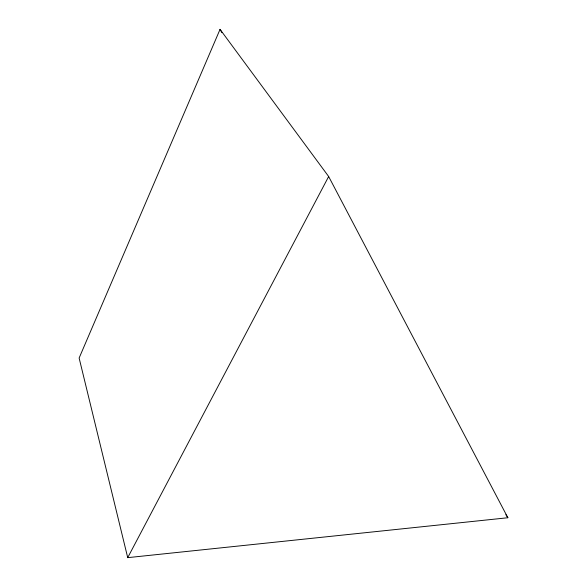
<?xml version="1.0" encoding="UTF-8"?>
<svg xmlns="http://www.w3.org/2000/svg" width="587" height="587" viewBox="0 0 587 587"><rect width="100%" height="100%" fill="white"/><g stroke="black" fill="none" stroke-linecap="round" stroke-linejoin="round"><path stroke-width="0.88" d="M220.052 29.35L79.128 358.033L127.717 557.65L507.872 517.741L328.661 176.518L220.052 29.35L221.82 32.564M127.717 557.65L328.661 176.518M505.855 514.689L507.872 517.741"/></g></svg>
